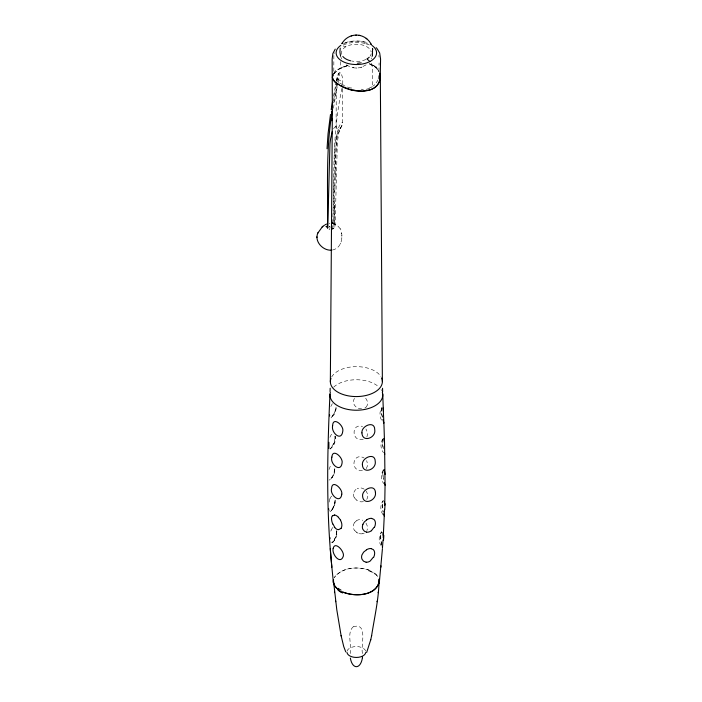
<?xml version="1.0" encoding="UTF-8"?>
<svg xmlns="http://www.w3.org/2000/svg" width="702" height="702" viewBox="0 0 702 702"><rect width="100%" height="100%" fill="white"/><g stroke="black" fill="none" stroke-linecap="round" stroke-linejoin="round"><path stroke-width="0.53" stroke-dasharray="3.51 2.63" d="M333.924 220.077L333.924 222.508M342.541 88.715L342.444 122.35C343.568 126.509 336.267 133.029 336.091 126.018L336.311 85.091M334.836 468.673C334.564 472.779 332.985 478.325 329.098 480.15M362.522 653.562C360.258 646.7 368.717 621.858 353.124 626.807M335.345 499.964L334.275 505.484L331.072 510.749L334.257 506.774L335.521 501.035M378.948 71.323L379.089 62.926M334.17 220.568L334.38 225.105M334.222 217.366L334.354 209.266M334.433 205.221L333.88 228.361M334.459 203.87L334.573 198.482M334.406 209.214L334.538 202.764M334.775 192.006L335.021 178.58M334.617 199.289L334.74 190.514M335.038 180.791L335.398 166.786M334.863 188.276L334.951 184.521M335.223 170.621L336.302 140.453A79.94 46.157 60 0 1 336.433 139.084L336.653 137.285A109.503 63.224 60 0 1 336.96 135.126C337.978 130.756 338.188 124.93 342.444 122.35M335.135 177.123L335.223 173.534M334.047 223.596L334.012 224.526A3.019 1.746 60 0 0 334.055 224.157L334.161 224.219M335.486 163.689L336.355 142.962A75.991 43.875 60 0 1 336.618 140.628L336.714 139.909A118.033 68.147 60 0 1 337.057 137.732L339.9 128.519M332.555 250.009C341.944 248.131 343.682 236.188 340.391 228.641M334.836 468.901L333.432 474.833L330.361 479.606L333.643 475.719L335.012 470.007M341.769 238.408L341.83 237.53M336.591 81.335C338.478 65.058 343.954 75.079 342.55 85.144M336.662 80.721L337.258 76.86L336.723 79.519M336.302 408.187L334.775 413.855L330.844 418.067M334.02 227.711L333.906 228.159M333.862 55.467L333.792 74.087M333.704 223.183L333.424 223.666L333.924 223.297A3.922 2.264 60 0 0 333.924 222.876L333.924 222.718M329.08 502.141L329.94 498.622M333.415 108.231L337.355 85.863M333.476 100.702L336.065 86.6M333.634 102.975L336.205 89.119M333.476 96.323L336.047 82.994M342.014 88.215C332.432 131.397 333.643 175.807 333.924 219.752M337.074 81.537L338.776 73.192M338.18 81.686L340.066 72.455M329.036 469.524L330.159 466.532L331.669 464.961M330.826 531.177L331.212 529.913M382.414 502.158L383.494 500.421M382.651 439.294L382.353 443.26L383.476 449.341L382.353 443.26L382.608 439.426M334.222 540.268L336.328 535.503L336.82 531.344M380.853 533.248L381.686 531.677M330.826 406.511L332.362 403.65M341.935 125.184L338.864 132.617L337.346 142.094L335.117 225.596L334.6 227.738L332.467 229.247M329.914 437.267L331.16 434.863L332.608 433.862M336.039 536.442L332.713 542.198C336.074 539.39 337.653 534.687 336.714 530.414M334.45 505.028L332.809 508.467M334.424 53.387L334.687 52.747M371.577 57.845L371.139 58.828M381.695 407.88L381.318 411.898L382.608 418.436M353.983 492.225L354.694 490.882A7.582 6.687 11.9 0 1 357.213 488.566M340.365 243.945L340.751 243.129M334.319 73.771L334.556 73.324M332.555 229.168L335.073 143.708A75.991 43.875 60 0 1 335.328 141.365L335.433 140.654A118.033 68.147 60 0 1 335.767 138.478L338.61 129.265M332.476 228.176L333.547 228.58M382.818 438.908C380.168 443.05 380.344 448.824 383.441 452.676M333.485 128.659L336.091 126.018M354.457 522.7L353.755 524.069A9.337 7.854 -6.5 0 0 353.905 529.326L354.326 530.212M354.492 398.385C350.965 403.238 356.3 409.292 361.591 408.748M366.883 437.039L367.725 433.195L365.935 428.957M366.698 499.368L367.155 498.604A9.249 7.239 35.3 0 0 367.436 493.445M333.582 73.719L339.408 68.884L348.903 64.874M383.485 469.717C380.651 473.815 380.651 479.694 383.713 483.669M333.766 73.464L339.408 68.884L348.341 65.049M366.321 468.638L367.83 464.926L366.637 460.635M366.111 407.099C368.761 404.396 367.506 399.833 364.97 397.49M332.713 542.198L333.757 541.207M365.97 407.23L364.864 407.994M366.093 64.847L361.512 67.199M353.273 626.728C346.288 632.95 352.264 645.436 350.201 653.562M329.949 449.096C333.424 445.902 335.723 440.812 335.021 436.065M357.248 488.618L358.081 488.259M332.16 542.611L331.686 542.751M364.277 533.108L362.671 533.634M343.392 44.928C350.43 41.953 358.503 41.637 365.839 43.682M344.849 42.822C352.246 40.321 360.477 40.321 367.874 42.822M330.352 511.249L329.905 511.31M346.586 64.812C350.737 67.918 356.405 68.866 361.337 67.252M360.889 67.401L361.96 67.05M329.08 223.315L329.887 223.183M363.259 439.294C351.649 442.751 350.675 422.701 362.583 426.483M332.599 223.631L333.283 223.64M356.949 63.18L361.591 62.899M357.537 63.119L361.021 62.908M362.443 470.331C349.482 472.113 352.448 451.5 364.145 458.002M362.083 89.224L361.118 89.242M355.879 68.024L356.344 68.024M356.502 68.024L356.976 68.024M360.986 62.592L361.504 62.592M332.651 223.227L337.048 225.061L340.663 229.282M343.111 45.99L343.287 46.025A19.507 11.267 60 0 1 343.769 46.13L345.823 46.771M352.702 67.62L353.738 67.822M351.737 88.083L350.903 87.864M369.427 63.864L371.27 64.452M333.511 223.684L332.485 222.718M369.673 63.935L371.955 64.724M329.852 229.607L329.036 229.3M366.611 43.919L369.331 44.928M365.698 43.638L366.769 43.963M369.568 63.803L374.956 67.023M369.155 570.156C357.59 566.303 341.988 567.04 334.301 577.562C342.4 566.786 358.722 566.014 370.595 570.726M371.384 64.496L373.332 65.409A19.27 15.637 -49 0 1 374.315 65.979M358.187 533.222L356.941 532.651M343.576 85.135L342.33 84.503M332.783 222.709L333.231 222.946M329.098 227.904L329.668 228.203A34.609 19.981 60 0 0 329.879 228.308M341.935 84.284L339.689 83.011M329.922 226.922L329.106 226.316M329.405 226.597L330.379 227.167M373.49 65.497L376.79 68.278L379.141 71.797M333.45 223.657L332.687 222.964M338.689 82.397L337.767 81.783M364.277 489.259L363.478 488.75A6.362 5.791 20.4 0 0 358.09 488.294M374.28 66.023L374.824 66.427M374.535 573.007L378.281 577.158M374.912 66.497L378.948 71.411M375.561 573.85L378.097 576.851M371.297 63.206L372.437 67.102A23.491 13.566 60 0 1 372.455 67.559L372.297 86.574A21.587 15.549 17 0 0 374.877 84.6M333.898 223.271L334.099 223.912M366.207 491.224L367.322 493.445M365.961 523.016L367.199 525.789A9.354 7.362 38.6 0 1 366.874 530.536M382.967 514.636C380.054 510.644 380.159 504.922 382.923 500.877L382.142 505.221L383.204 512.267L382.292 507.344M331.054 542.374L330.782 541.795M381.186 545.735C378.36 541.654 378.571 535.942 381.44 531.949L380.484 537.355L381.686 544.612M341.646 58.95L340.891 57.204M381.458 420.103C379.396 416.304 379.422 411.477 381.739 407.783L381.344 412.153L382.546 418.199M329.264 510.617L329.036 509.81M381.783 544.98L380.563 538.443M383.467 479.176L382.722 473.517L383.38 469.849L382.713 473.28L383.52 479.413M335.187 437.083L335.065 436.258C336.144 440.97 334.187 446.165 330.203 448.938L334.073 442.962L335.205 437.267M378.861 55.467L379.071 57.143M341.716 233.827L341.628 233.125M341.839 235.477L341.856 236.276M340.382 61.636L340.417 68.164M333.687 387.171A26.413 15.242 0 0 1 379.036 387.171M381.028 389.54A26.413 15.242 0 0 1 381.651 390.593M368.532 570.779A22.745 13.452 -2.2 0 1 374.973 574.122M370.191 571.077A22.745 14.084 -3.5 0 1 374.122 573.236M380.853 538.601A9.337 3.045 79.4 0 1 380.993 533.555M382.59 507.511A9.249 2.773 78.6 0 1 382.564 502.492M356.379 520.779A7.125 6.441 14.5 0 1 357.046 520.384L357.862 519.998A6.283 5.8 21.9 0 1 362.82 520.305M354.545 522.744A7.915 6.897 1.7 0 1 356.449 520.866M362.715 533.704A6.204 4.423 13.2 0 1 358.152 533.274M356.976 532.607A7.099 5.344 10.7 0 1 356.397 532.248M356.537 532.116A7.968 6.204 8.6 0 1 354.492 530.142M363.434 501.614A6.336 4.484 13.4 0 1 358.002 501.105L357.221 500.649A7.195 5.326 10.6 0 1 356.414 500.052M356.572 499.912A8.152 6.292 8 0 1 354.282 497.358M354.159 497.393A9.249 7.652 -4.8 0 1 353.931 492.216M336.328 531.23A9.117 4.844 -72.1 0 1 335.775 536.389M334.231 540.452A6.204 1.773 -66.5 0 1 332.134 542.69M331.3 530.036A6.283 3.098 -86.6 0 1 332.985 527.456M334.915 500.5A9.038 4.607 -70.9 0 1 334.213 504.984M332.836 508.678A6.336 1.799 -66.1 0 1 330.326 511.319M330.019 498.727A6.362 3.027 -84.7 0 1 331.73 496.156M331.651 376.983A26.018 14.961 -0.2 0 1 356.107 366.646A26.018 14.961 -0.2 0 1 380.905 376.588M371.779 65.005A19.542 15.444 -37.7 0 1 373.174 65.619M340.689 68.226A21.587 8.047 -13.5 0 1 343.822 66.646M337.53 69.875A21.587 8.319 -12.7 0 1 340.154 68.103M344.375 66.936A22.139 8.678 -12.7 0 1 348.35 65.435M354.677 64.619A23.052 11.346 -10.8 0 1 360.503 63.952M375.86 66.532A22.631 16.804 -15 0 1 378.396 72.052M378.887 75.483A23.052 16.146 -4.1 0 1 378.15 78.905M378.009 79.888A22.139 15.558 9.5 0 1 374.508 84.372M372.376 86.644A21.587 15.681 18.4 0 1 369.208 88.092M371.191 53.738A14.909 8.608 0 0 1 370.182 56.072M365.891 59.468A14.909 8.608 0 0 1 351.851 61.056M341.698 54.405A14.909 8.608 0 0 1 354.256 44.34A14.909 8.608 0 0 1 371.191 51.966M369.436 88.364A22.139 15.839 16.8 0 1 362.232 89.707M361.565 90.558A23.052 14.803 12.3 0 1 351.298 89.277M350.798 88.083A22.631 11.697 11 0 1 343.717 85.477M340.76 80.906A22.631 8.196 10.7 0 1 336.793 78.291M333.88 73.359A22.139 9.459 -7.5 0 1 336.495 69.717M343.401 43.893A20.226 11.68 0 0 1 367.822 43.234M347.034 651.131A9.442 5.449 0 0 1 356.511 646.542A9.442 5.449 0 0 1 365.724 651.298M336.135 407.055L334.626 412.679L331.011 417.953L334.521 412.899L336.135 407.055M340.637 127.825L340.084 128.396L340.672 127.79"/><path stroke-width="1.05" d="M327.571 226.167L327.58 225.245M383.485 414.154L382.748 394.234M383.485 414.399L383.897 423.113L382.915 419.533M385.073 484.942L384.722 505.537M330.344 381.634L332.353 111.328L332.143 59.073L332.897 53.457L335.231 49.131M329.589 414.908L329.589 415.944M331.669 250.14C323.034 251.053 313.768 241.181 318.006 232.704M316.909 237.487L316.927 236.864M330.063 391.611L330.168 388.241M329.966 394.234C327.299 451.404 326 508.81 331.739 565.847L333.415 582.765M371.569 635.977C374.482 617.19 379.001 598.069 379.089 579.08M383.213 537.767L384.564 509.301M327.027 148.754L328.071 133.591L330.493 114.452M362.407 657.739L362.451 656.923M384.345 516.207L383.599 513.855M379.299 582.765L382.441 548.56M383.055 539.812L382.493 547.402M327.615 228.194L327.711 227.825A2.676 1.544 60 0 0 327.711 227.316L327.58 226.965A3.922 2.264 60 0 0 327.58 226.535L327.58 226.43M380.87 567.242L380.984 565.847M333.555 579.448C332.432 583.441 335.029 587.241 338.188 589.434M328.878 442.286L328.878 448.473M362.372 658.081C360.459 669.559 352.272 669.541 350.351 658.081M379.396 582.046C374.771 596.665 353.615 596.84 342.128 591.707M377.027 601.711L377.106 601.131M378.167 592.655L378.246 592.032M331.677 120.674L331.914 118.884M333.415 580.089L336.784 609.705L341.154 635.977M327.58 226.965C327.58 228.334 325.096 225.474 326.342 226.325M331.546 112.882L331.765 111.381M332.537 109.53C325.982 145.919 327.781 183.055 327.571 219.84L327.58 225.14M331.212 109.626L332.45 102.115M340.251 48.166L339.9 52.036L340.593 56.327M372.472 54.958L372.534 48.429M366.681 652.421L370.761 639.68M370.674 640.092L371.656 635.547M372.376 55.423L372.095 56.423M332.274 131.485L330.616 138.794A109.503 63.224 60 0 0 330.3 140.953L330.089 142.743A79.94 46.157 60 0 0 329.958 144.112L327.729 227.667A1.702 0.983 60 0 1 327.702 227.878M362.811 524.385L364.294 521.963L366.751 519.875M317.874 232.994L322.42 226.711M374.052 527.334L371.393 530.747M373.227 557.353L370.191 561.038A6.204 5.002 -48.6 0 1 366.146 562.197M342.418 42.804L341.865 43.743C344.638 38.496 350.43 35.03 356.379 35.1M332.643 515.812L334.45 515.04M341.137 528.369L338.61 529.606M322.525 226.623L324.622 225.079M322.139 226.957L322.806 226.377M366.523 549.833L363.618 552.132L361.934 554.949A9.354 7.09 -20.7 0 0 362.092 559.362L363.592 561.231L366.137 562.232M325.421 224.614L326.605 224.061M351.211 35.934L351.825 35.732M355.747 35.109C362.214 34.784 368.62 38.707 371.288 44.603M370.972 548.639L373.245 549.552A9.117 5.835 -51 0 1 373.631 557.414M371.621 518.436L373.929 519.392A9.038 5.976 -51.6 0 1 374.438 527.404M358.985 35.302L360.021 35.504M366.576 532.16L364.408 531.221L362.873 529.343A9.249 7.099 -23.6 0 1 362.916 524.394M343.559 592.33C355.466 597.13 378.808 595.735 379.177 579.404M370.568 43.919L371.402 44.331M327.018 226.676L326.412 226.369M342.418 86.653L352.272 90.207L362.135 91.269L370.612 89.724L374.131 87.952L376.948 85.574L379.141 82.336L380.221 78.747L380.572 59.073L379.685 53.019L377.237 48.842M341.813 86.337L340.882 85.837M339.391 85.003C351.79 93.787 383.389 95.797 379.764 73.394M339.233 84.916L335.477 82.432L333.239 79.949L332.388 77.36L333.09 74.5L332.379 77.106L332.836 79.177L334.67 81.704L337.811 84.056M338.443 84.442L337.995 84.17M366.137 38.312L366.804 38.829M337.153 588.627L334.617 585.766L333.327 582.028M338.311 517.269L340.654 520.173M369.77 61.443L369.436 61.127A19.507 11.267 60 0 0 368.954 60.67L366.9 58.942A14.909 8.608 0 0 0 369.226 57.204M383.678 438.566L384.547 442.927L385.065 484.687M376.175 47.692L376.728 48.262M334.784 527.395L332.976 524.025M384.327 469.708L385.091 474.42M382.432 547.297L382.248 546.726M345.744 651.868L343.743 646.595L341.067 635.547M382.923 407.941L383.441 411.319M379.633 72.99L380.335 77.097L382.379 381.634M384.801 454.229L384.336 452.5M384.327 482.669L385.091 485.179M372.613 48.886L372.727 49.719M334.468 592.032L334.547 592.655M335.617 601.131L335.696 601.711M331.853 567.242L330.282 548.56M383.274 534.283L383.301 535.529M384.696 503.624L384.722 504.475M383.897 423.13L384.529 442.479M382.546 388.241L382.66 391.611M382.274 392.032A26.413 15.242 0 0 1 356.677 410.231A26.413 15.242 0 0 1 330.335 392.392M341.032 590.145A22.912 11.372 6.2 0 1 338.11 588.337M341.488 592.093A22.727 12.074 3.3 0 1 337.53 589.654M342.716 592.962A22.912 12.926 2.1 0 1 339.136 591.058M338.618 529.641A6.336 4.3 70.8 0 1 334.731 527.483M340.496 520.226A9.038 5.976 51.6 0 1 341.04 528.281M334.415 514.978A6.362 2.861 50.1 0 1 338.355 517.146M332.748 524.061A9.038 4.045 63.7 0 1 332.537 515.619M366.479 549.745A6.283 3.536 -32.8 0 1 371.042 548.543M371.367 530.712A6.336 5.133 -48.8 0 1 366.584 532.134M366.716 519.805A6.362 3.738 -34 0 1 371.683 518.348M383.801 535.275A7.994 1.378 -85.2 0 1 383.432 540.505M383.389 535.38A7.125 1.544 -84.4 0 1 383.38 536.205M382.888 532.572A6.283 1.702 -83.7 0 1 383.187 534.441M384.95 503.861A7.696 1.202 -86.9 0 1 384.705 509.643M384.284 501.509A6.362 1.606 -85.5 0 1 384.626 503.755M330.037 538.776A9.337 2.159 -83.7 0 1 330.001 537.627M328.685 509.327A9.249 2.097 -82 0 1 328.589 508.45M381.634 377.992A26.018 14.961 -0.2 0 1 356.598 396.569A26.018 14.961 -0.2 0 1 330.984 378.378M337.258 85.223A19.63 4.01 22 0 1 335.749 84.196M342.102 85.758A19.191 1.746 26.3 0 1 341.383 85.354M350.789 60.837A14.909 8.608 0 0 1 342.83 56.467M371.893 45.376A20.226 11.68 0 0 1 370.226 61.355A20.226 11.68 0 0 1 342.488 61.355A20.226 11.68 0 0 1 340.83 45.376M365.76 652.491A9.442 5.449 0 0 1 356.283 657.449A9.442 5.449 0 0 1 346.946 652.404M332.625 425.728C330.826 432.458 341.418 442.313 342.804 431.116C344.085 425.587 332.792 415.979 332.625 425.728M361.925 432.871C362.214 443.129 376.36 437.943 374.736 429.58C374.701 420.173 361.118 425.903 361.925 432.871M341.777 494.208C340.558 504.492 329.457 494.875 331.59 488.32C332.055 479.027 342.98 489.031 341.777 494.208M375.412 492.33C377 500.351 363.224 506.177 362.574 496.112C361.767 489.452 374.947 483.309 375.412 492.33M331.879 457.116C329.607 463.794 340.751 473.359 342.076 463.004C343.41 457.669 332.423 447.683 331.879 457.116M362.381 464.619C362.662 474.833 376.763 469.585 375.228 461.319C375.158 452 361.653 457.748 362.381 464.619M333.187 548.376C331.484 553.975 340.321 565.285 343.313 556.212C344.787 551.561 334.924 540.558 333.187 548.376"/></g></svg>
